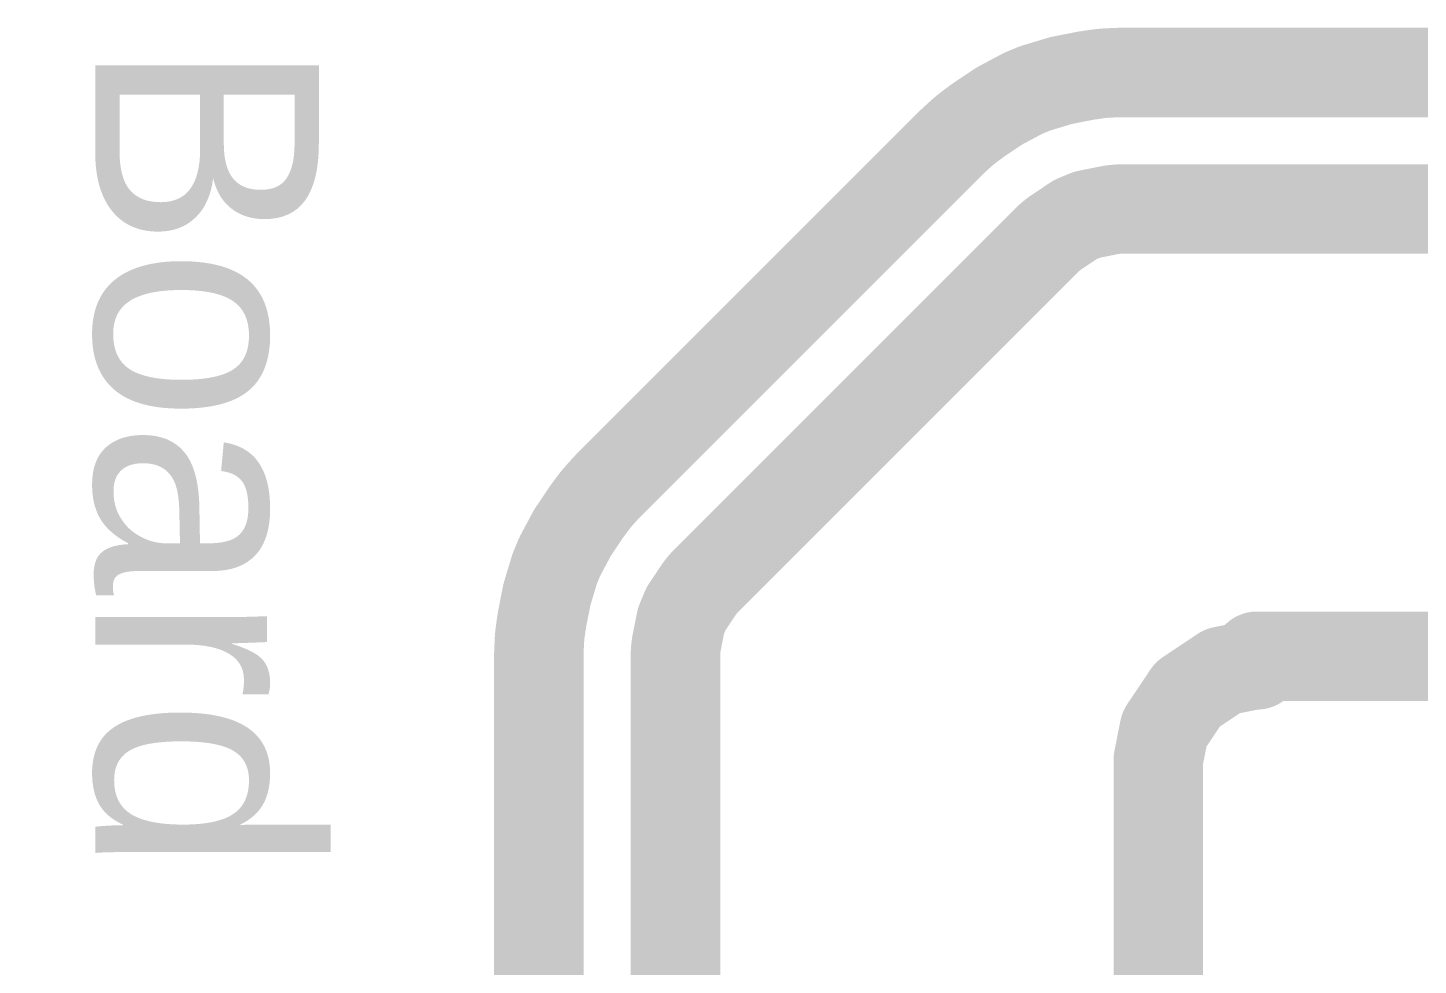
# Model space of a CAD drawing. Header units: inches. Extents: x 0 to 12.4, y -0.6 to 2.2.
# Drawn here: x 0.074 to 0.1964, y 1.0365 to 1.119 of the extents above; entities that cross this region are included whole.
import ezdxf

# ---------------------------------------------------------------- set-up
doc = ezdxf.new("R2010")
doc.units = ezdxf.units.IN
doc.header["$MEASUREMENT"] = 0
doc.layers.add('Dimension', color=6, linetype='Continuous')
doc.layers.add('Top Overlay', color=2, linetype='Continuous')
doc.styles.add('Arial', font='', dxfattribs={"height": 0.2})
doc.styles.get('Arial').set_extended_font_data('Arial')

# ---------------------------------------------------------------- blocks, each defined once
blk = doc.blocks.new('TYPE_C_31_M_17__56')
at = {"layer": 'Top Overlay', "style": 'Arial'}
blk.add_text('Board Edge', height=0.019685, dxfattribs=at).set_placement((-0.095999, -0.1154395))

msp = doc.modelspace()

# ---------------------------------------------------------------- linework, layer by layer
at = {"layer": 'Dimension'}
for points in [[(0.1671239, 1.1147774, 0.007874, 0.007874, 0), (0.1681741, 1.1149332, 0.007874, 0.007874, 0)], [(0.1681741, 1.1149332, 0.007874, 0.007874, 0), (0.1681749, 1.1149333, 0.007874, 0.007874, 0)], [(0.1681749, 1.1149333, 0.007874, 0.007874, 0), (0.1682323, 1.1149418, 0.007874, 0.007874, 0)], [(0.1682323, 1.1149418, 0.007874, 0.007874, 0), (0.1682904, 1.1149475, 0.007874, 0.007874, 0)], [(0.1682904, 1.1149475, 0.007874, 0.007874, 0), (0.1682909, 1.1149476, 0.007874, 0.007874, 0)], [(0.1682909, 1.1149476, 0.007874, 0.007874, 0), (0.1687413, 1.1149919, 0.007874, 0.007874, 0)], [(0.1687413, 1.1149919, 0.007874, 0.007874, 0), (0.168742, 1.114992, 0.007874, 0.007874, 0)], [(0.168742, 1.114992, 0.007874, 0.007874, 0), (0.1688007, 1.1149978, 0.007874, 0.007874, 0)], [(0.1688007, 1.1149978, 0.007874, 0.007874, 0), (0.1688589, 1.1150006, 0.007874, 0.007874, 0)], [(0.1688589, 1.1150006, 0.007874, 0.007874, 0), (0.1688602, 1.1150007, 0.007874, 0.007874, 0)], [(0.1688602, 1.1150007, 0.007874, 0.007874, 0), (0.16992, 1.1150528, 0.007874, 0.007874, 0)], [(0.16992, 1.1150528, 0.007874, 0.007874, 0), (0.1699208, 1.1150528, 0.007874, 0.007874, 0)], [(0.1699208, 1.1150528, 0.007874, 0.007874, 0), (0.1699797, 1.1150557, 0.007874, 0.007874, 0)], [(0.1699797, 1.1150557, 0.007874, 0.007874, 0), (0.2488215, 1.1150557, 0.007874, 0.007874, 0)], [(0.1625346, 1.1136081, 0.007874, 0.007874, 0), (0.1626453, 1.1136539, 0.007874, 0.007874, 0)], [(0.1626453, 1.1136539, 0.007874, 0.007874, 0), (0.1627592, 1.1136885, 0.007874, 0.007874, 0)], [(0.1627592, 1.1136885, 0.007874, 0.007874, 0), (0.1627601, 1.1136888, 0.007874, 0.007874, 0)], [(0.1627601, 1.1136888, 0.007874, 0.007874, 0), (0.1647867, 1.1143035, 0.007874, 0.007874, 0)], [(0.1647867, 1.1143035, 0.007874, 0.007874, 0), (0.1647873, 1.1143037, 0.007874, 0.007874, 0)], [(0.1647873, 1.1143037, 0.007874, 0.007874, 0), (0.1649016, 1.1143383, 0.007874, 0.007874, 0)], [(0.1649016, 1.1143383, 0.007874, 0.007874, 0), (0.1650185, 1.1143616, 0.007874, 0.007874, 0)], [(0.1650185, 1.1143616, 0.007874, 0.007874, 0), (0.1650192, 1.1143617, 0.007874, 0.007874, 0)], [(0.1650192, 1.1143617, 0.007874, 0.007874, 0), (0.1670067, 1.114757, 0.007874, 0.007874, 0)], [(0.1670067, 1.114757, 0.007874, 0.007874, 0), (0.1670072, 1.1147571, 0.007874, 0.007874, 0)], [(0.1670072, 1.1147571, 0.007874, 0.007874, 0), (0.1670651, 1.1147686, 0.007874, 0.007874, 0)], [(0.1670651, 1.1147686, 0.007874, 0.007874, 0), (0.1671233, 1.1147773, 0.007874, 0.007874, 0)], [(0.1671233, 1.1147773, 0.007874, 0.007874, 0), (0.1671239, 1.1147774, 0.007874, 0.007874, 0)], [(0.1596215, 1.112164, 0.007874, 0.007874, 0), (0.1614896, 1.1131626, 0.007874, 0.007874, 0)], [(0.1614896, 1.1131626, 0.007874, 0.007874, 0), (0.16149, 1.1131628, 0.007874, 0.007874, 0)], [(0.16149, 1.1131628, 0.007874, 0.007874, 0), (0.1615952, 1.113219, 0.007874, 0.007874, 0)], [(0.1615952, 1.113219, 0.007874, 0.007874, 0), (0.1617052, 1.1132645, 0.007874, 0.007874, 0)], [(0.1617052, 1.1132645, 0.007874, 0.007874, 0), (0.1617058, 1.1132648, 0.007874, 0.007874, 0)], [(0.1617058, 1.1132648, 0.007874, 0.007874, 0), (0.1625344, 1.113608, 0.007874, 0.007874, 0)], [(0.1625344, 1.113608, 0.007874, 0.007874, 0), (0.1625346, 1.1136081, 0.007874, 0.007874, 0)], [(0.1577308, 1.1109149, 0.007874, 0.007874, 0), (0.1594157, 1.1120407, 0.007874, 0.007874, 0)], [(0.1594157, 1.1120407, 0.007874, 0.007874, 0), (0.1594161, 1.112041, 0.007874, 0.007874, 0)], [(0.1594161, 1.112041, 0.007874, 0.007874, 0), (0.1595156, 1.1121074, 0.007874, 0.007874, 0)], [(0.1595156, 1.1121074, 0.007874, 0.007874, 0), (0.1596215, 1.112164, 0.007874, 0.007874, 0)], [(0.1563388, 1.109855, 0.007874, 0.007874, 0), (0.1566872, 1.1101409, 0.007874, 0.007874, 0)], [(0.1566872, 1.1101409, 0.007874, 0.007874, 0), (0.1566885, 1.1101419, 0.007874, 0.007874, 0)], [(0.1566885, 1.1101419, 0.007874, 0.007874, 0), (0.1567332, 1.1101786, 0.007874, 0.007874, 0)], [(0.1567332, 1.1101786, 0.007874, 0.007874, 0), (0.1567798, 1.1102132, 0.007874, 0.007874, 0)], [(0.1567798, 1.1102132, 0.007874, 0.007874, 0), (0.1567809, 1.110214, 0.007874, 0.007874, 0)], [(0.1567809, 1.110214, 0.007874, 0.007874, 0), (0.1576332, 1.1108461, 0.007874, 0.007874, 0)], [(0.1576332, 1.1108461, 0.007874, 0.007874, 0), (0.1576339, 1.1108466, 0.007874, 0.007874, 0)], [(0.1576339, 1.1108466, 0.007874, 0.007874, 0), (0.1576811, 1.1108817, 0.007874, 0.007874, 0)], [(0.1576811, 1.1108817, 0.007874, 0.007874, 0), (0.15773, 1.1109143, 0.007874, 0.007874, 0)], [(0.15773, 1.1109143, 0.007874, 0.007874, 0), (0.1577308, 1.1109149, 0.007874, 0.007874, 0)], [(0.1250452, 1.0786517, 0.007874, 0.007874, 0), (0.1553746, 1.1089811, 0.007874, 0.007874, 0)], [(0.1553746, 1.1089811, 0.007874, 0.007874, 0), (0.1553754, 1.1089819, 0.007874, 0.007874, 0)], [(0.1553754, 1.1089819, 0.007874, 0.007874, 0), (0.1554175, 1.1090239, 0.007874, 0.007874, 0)], [(0.1554175, 1.1090239, 0.007874, 0.007874, 0), (0.155461, 1.1090634, 0.007874, 0.007874, 0)], [(0.155461, 1.1090634, 0.007874, 0.007874, 0), (0.1554622, 1.1090645, 0.007874, 0.007874, 0)], [(0.1554622, 1.1090645, 0.007874, 0.007874, 0), (0.1562472, 1.109776, 0.007874, 0.007874, 0)], [(0.1562472, 1.109776, 0.007874, 0.007874, 0), (0.1562483, 1.1097769, 0.007874, 0.007874, 0)], [(0.1562483, 1.1097769, 0.007874, 0.007874, 0), (0.1562921, 1.1098166, 0.007874, 0.007874, 0)], [(0.1562921, 1.1098166, 0.007874, 0.007874, 0), (0.1563381, 1.1098544, 0.007874, 0.007874, 0)], [(0.1563381, 1.1098544, 0.007874, 0.007874, 0), (0.1563388, 1.109855, 0.007874, 0.007874, 0)], [(0.1672478, 1.1025418, 0.007874, 0.007874, 0), (0.168626, 1.1028159, 0.007874, 0.007874, 0)], [(0.168626, 1.1028159, 0.007874, 0.007874, 0), (0.1694114, 1.1029721, 0.007874, 0.007874, 0)], [(0.1694114, 1.1029721, 0.007874, 0.007874, 0), (0.1699797, 1.1030281, 0.007874, 0.007874, 0)], [(0.1699797, 1.1030281, 0.007874, 0.007874, 0), (0.2488215, 1.1030281, 0.007874, 0.007874, 0)], [(0.1643633, 1.1008811, 0.007874, 0.007874, 0), (0.1661978, 1.1021069, 0.007874, 0.007874, 0)], [(0.1661978, 1.1021069, 0.007874, 0.007874, 0), (0.1672478, 1.1025418, 0.007874, 0.007874, 0)], [(0.1335071, 1.070104, 0.007874, 0.007874, 0), (0.1639223, 1.1005192, 0.007874, 0.007874, 0)], [(0.1639223, 1.1005192, 0.007874, 0.007874, 0), (0.1643633, 1.1008811, 0.007874, 0.007874, 0)], [(0.1242503, 1.0777791, 0.007874, 0.007874, 0), (0.1249618, 1.0785641, 0.007874, 0.007874, 0)], [(0.1249618, 1.0785641, 0.007874, 0.007874, 0), (0.1249629, 1.0785653, 0.007874, 0.007874, 0)], [(0.1249629, 1.0785653, 0.007874, 0.007874, 0), (0.1250024, 1.0786088, 0.007874, 0.007874, 0)], [(0.1250024, 1.0786088, 0.007874, 0.007874, 0), (0.1250444, 1.0786509, 0.007874, 0.007874, 0)], [(0.1250444, 1.0786509, 0.007874, 0.007874, 0), (0.1250452, 1.0786517, 0.007874, 0.007874, 0)], [(0.1231802, 1.0763931, 0.007874, 0.007874, 0), (0.1238123, 1.0772454, 0.007874, 0.007874, 0)], [(0.1238123, 1.0772454, 0.007874, 0.007874, 0), (0.1238131, 1.0772465, 0.007874, 0.007874, 0)], [(0.1238131, 1.0772465, 0.007874, 0.007874, 0), (0.1238477, 1.0772931, 0.007874, 0.007874, 0)], [(0.1238477, 1.0772931, 0.007874, 0.007874, 0), (0.1238844, 1.0773378, 0.007874, 0.007874, 0)], [(0.1238844, 1.0773378, 0.007874, 0.007874, 0), (0.1238854, 1.0773391, 0.007874, 0.007874, 0)], [(0.1238854, 1.0773391, 0.007874, 0.007874, 0), (0.1241713, 1.0776875, 0.007874, 0.007874, 0)], [(0.1241713, 1.0776875, 0.007874, 0.007874, 0), (0.1241719, 1.0776882, 0.007874, 0.007874, 0)], [(0.1241719, 1.0776882, 0.007874, 0.007874, 0), (0.1242097, 1.0777342, 0.007874, 0.007874, 0)], [(0.1242097, 1.0777342, 0.007874, 0.007874, 0), (0.1242494, 1.077778, 0.007874, 0.007874, 0)], [(0.1242494, 1.077778, 0.007874, 0.007874, 0), (0.1242503, 1.0777791, 0.007874, 0.007874, 0)], [(0.1219856, 1.0746106, 0.007874, 0.007874, 0), (0.1231114, 1.0762955, 0.007874, 0.007874, 0)], [(0.1231114, 1.0762955, 0.007874, 0.007874, 0), (0.123112, 1.0762963, 0.007874, 0.007874, 0)], [(0.123112, 1.0762963, 0.007874, 0.007874, 0), (0.1231446, 1.0763452, 0.007874, 0.007874, 0)], [(0.1231446, 1.0763452, 0.007874, 0.007874, 0), (0.1231797, 1.0763924, 0.007874, 0.007874, 0)], [(0.1231797, 1.0763924, 0.007874, 0.007874, 0), (0.1231802, 1.0763931, 0.007874, 0.007874, 0)], [(0.1218623, 1.0744049, 0.007874, 0.007874, 0), (0.1219189, 1.0745107, 0.007874, 0.007874, 0)], [(0.1219189, 1.0745107, 0.007874, 0.007874, 0), (0.1219853, 1.0746102, 0.007874, 0.007874, 0)], [(0.1219853, 1.0746102, 0.007874, 0.007874, 0), (0.1219856, 1.0746106, 0.007874, 0.007874, 0)], [(0.1208637, 1.0725367, 0.007874, 0.007874, 0), (0.1218623, 1.0744048, 0.007874, 0.007874, 0)], [(0.1218623, 1.0744048, 0.007874, 0.007874, 0), (0.1218623, 1.0744049, 0.007874, 0.007874, 0)], [(0.1204183, 1.0714919, 0.007874, 0.007874, 0), (0.1207615, 1.0723205, 0.007874, 0.007874, 0)], [(0.1207615, 1.0723205, 0.007874, 0.007874, 0), (0.1207618, 1.0723211, 0.007874, 0.007874, 0)], [(0.1207618, 1.0723211, 0.007874, 0.007874, 0), (0.1208073, 1.0724311, 0.007874, 0.007874, 0)], [(0.1208073, 1.0724311, 0.007874, 0.007874, 0), (0.1208635, 1.0725363, 0.007874, 0.007874, 0)], [(0.1208635, 1.0725363, 0.007874, 0.007874, 0), (0.1208637, 1.0725367, 0.007874, 0.007874, 0)], [(0.1197228, 1.0692396, 0.007874, 0.007874, 0), (0.1203375, 1.0712662, 0.007874, 0.007874, 0)], [(0.1203375, 1.0712662, 0.007874, 0.007874, 0), (0.1203378, 1.071267, 0.007874, 0.007874, 0)], [(0.1203378, 1.071267, 0.007874, 0.007874, 0), (0.1203724, 1.071381, 0.007874, 0.007874, 0)], [(0.1203724, 1.071381, 0.007874, 0.007874, 0), (0.1204183, 1.0714919, 0.007874, 0.007874, 0)], [(0.1319194, 1.0678285, 0.007874, 0.007874, 0), (0.1331452, 1.069663, 0.007874, 0.007874, 0)], [(0.1331452, 1.069663, 0.007874, 0.007874, 0), (0.1335071, 1.070104, 0.007874, 0.007874, 0)], [(0.1194305, 1.0678302, 0.007874, 0.007874, 0), (0.1196646, 1.0690071, 0.007874, 0.007874, 0)], [(0.1196646, 1.0690071, 0.007874, 0.007874, 0), (0.1196647, 1.0690078, 0.007874, 0.007874, 0)], [(0.1196647, 1.0690078, 0.007874, 0.007874, 0), (0.119688, 1.0691247, 0.007874, 0.007874, 0)], [(0.119688, 1.0691247, 0.007874, 0.007874, 0), (0.1197226, 1.069239, 0.007874, 0.007874, 0)], [(0.1197226, 1.069239, 0.007874, 0.007874, 0), (0.1197228, 1.0692396, 0.007874, 0.007874, 0)], [(0.1192577, 1.0669612, 0.007874, 0.007874, 0), (0.1194305, 1.0678302, 0.007874, 0.007874, 0)], [(0.1314845, 1.0667785, 0.007874, 0.007874, 0), (0.1319194, 1.0678285, 0.007874, 0.007874, 0)], [(0.1190931, 1.0658522, 0.007874, 0.007874, 0), (0.1192489, 1.0669024, 0.007874, 0.007874, 0)], [(0.1192489, 1.0669024, 0.007874, 0.007874, 0), (0.119249, 1.066903, 0.007874, 0.007874, 0)], [(0.119249, 1.066903, 0.007874, 0.007874, 0), (0.1192577, 1.0669612, 0.007874, 0.007874, 0)], [(0.1310542, 1.0646149, 0.007874, 0.007874, 0), (0.1313226, 1.0659643, 0.007874, 0.007874, 0)], [(0.1313226, 1.0659643, 0.007874, 0.007874, 0), (0.1314845, 1.0667785, 0.007874, 0.007874, 0)], [(0.1189735, 1.0641063, 0.007874, 0.007874, 0), (0.1190256, 1.0651661, 0.007874, 0.007874, 0)], [(0.1190256, 1.0651661, 0.007874, 0.007874, 0), (0.1190257, 1.0651674, 0.007874, 0.007874, 0)], [(0.1190257, 1.0651674, 0.007874, 0.007874, 0), (0.1190285, 1.0652256, 0.007874, 0.007874, 0)], [(0.1190285, 1.0652256, 0.007874, 0.007874, 0), (0.11904, 1.0653419, 0.007874, 0.007874, 0)], [(0.11904, 1.0653419, 0.007874, 0.007874, 0), (0.1190787, 1.0657354, 0.007874, 0.007874, 0)], [(0.1190787, 1.0657354, 0.007874, 0.007874, 0), (0.1190788, 1.0657359, 0.007874, 0.007874, 0)], [(0.1190788, 1.0657359, 0.007874, 0.007874, 0), (0.1190845, 1.065794, 0.007874, 0.007874, 0)], [(0.1190845, 1.065794, 0.007874, 0.007874, 0), (0.119093, 1.0658514, 0.007874, 0.007874, 0)], [(0.119093, 1.0658514, 0.007874, 0.007874, 0), (0.1190931, 1.0658522, 0.007874, 0.007874, 0)], [(0.1189706, 1.0640466, 0.007874, 0.007874, 0), (0.1189735, 1.0641055, 0.007874, 0.007874, 0)], [(0.1189706, 0.9766553, 0.007874, 0.007874, 0), (0.1189706, 1.0640466, 0.007874, 0.007874, 0)], [(0.1189735, 1.0641055, 0.007874, 0.007874, 0), (0.1189735, 1.0641063, 0.007874, 0.007874, 0)], [(0.1309982, 1.0640466, 0.007874, 0.007874, 0), (0.1310542, 1.0646149, 0.007874, 0.007874, 0)], [(0.1309982, 0.9766553, 0.007874, 0.007874, 0), (0.1309982, 1.0640466, 0.007874, 0.007874, 0)], [(0.1821793, 1.063658, 0.007874, 0.007874, 0), (0.2488215, 1.063658, 0.007874, 0.007874, 0)], [(0.1821793, 1.0628903, 0.007874, 0.007874, 0), (0.1821793, 1.063658, 0.007874, 0.007874, 0)], [(0.1789139, 1.0621932, 0.007874, 0.007874, 0), (0.1791522, 1.0623524, 0.007874, 0.007874, 0)], [(0.1791522, 1.0623524, 0.007874, 0.007874, 0), (0.1794334, 1.0624083, 0.007874, 0.007874, 0)], [(0.1794334, 1.0624083, 0.007874, 0.007874, 0), (0.1794335, 1.0624083, 0.007874, 0.007874, 0)], [(0.1794335, 1.0624083, 0.007874, 0.007874, 0), (0.1817161, 1.0628624, 0.007874, 0.007874, 0)], [(0.1817161, 1.0628624, 0.007874, 0.007874, 0), (0.1818566, 1.0628903, 0.007874, 0.007874, 0)], [(0.1818566, 1.0628903, 0.007874, 0.007874, 0), (0.1821793, 1.0628903, 0.007874, 0.007874, 0)], [(0.1763239, 1.0604626, 0.007874, 0.007874, 0), (0.1789137, 1.062193, 0.007874, 0.007874, 0)], [(0.1789137, 1.062193, 0.007874, 0.007874, 0), (0.1789139, 1.0621932, 0.007874, 0.007874, 0)], [(0.1741955, 1.0574748, 0.007874, 0.007874, 0), (0.1759259, 1.0600646, 0.007874, 0.007874, 0)], [(0.1759259, 1.0600646, 0.007874, 0.007874, 0), (0.175926, 1.0600647, 0.007874, 0.007874, 0)], [(0.175926, 1.0600647, 0.007874, 0.007874, 0), (0.1760854, 1.0603032, 0.007874, 0.007874, 0)], [(0.1760854, 1.0603032, 0.007874, 0.007874, 0), (0.1763238, 1.0604625, 0.007874, 0.007874, 0)], [(0.1763238, 1.0604625, 0.007874, 0.007874, 0), (0.1763239, 1.0604626, 0.007874, 0.007874, 0)], [(0.1740361, 1.0572363, 0.007874, 0.007874, 0), (0.1741954, 1.0574746, 0.007874, 0.007874, 0)], [(0.1741954, 1.0574746, 0.007874, 0.007874, 0), (0.1741955, 1.0574748, 0.007874, 0.007874, 0)], [(0.1735261, 1.0546724, 0.007874, 0.007874, 0), (0.1739802, 1.056955, 0.007874, 0.007874, 0)], [(0.1739802, 1.0569551, 0.007874, 0.007874, 0), (0.1740361, 1.0572363, 0.007874, 0.007874, 0)], [(0.1739802, 1.056955, 0.007874, 0.007874, 0), (0.1739802, 1.0569551, 0.007874, 0.007874, 0)], [(0.1734982, 1.0545319, 0.007874, 0.007874, 0), (0.1735261, 1.0546724, 0.007874, 0.007874, 0)], [(0.1734982, 1.0279023, 0.007874, 0.007874, 0), (0.1734982, 1.0545319, 0.007874, 0.007874, 0)]]:
    msp.add_lwpolyline(points, format="xyseb", dxfattribs=at)
for points in [[(0.1662056, 1.1149332, 0.003937, 0.003937, 1), (0.1701426, 1.1149332, 0.003937, 0.003937, 1)], [(0.1662056, 1.1149332, 0.003937, 0.003937, 1), (0.1701426, 1.1149332, 0.003937, 0.003937, 1)], [(0.1662064, 1.1149333, 0.003937, 0.003937, 1), (0.1701434, 1.1149333, 0.003937, 0.003937, 1)], [(0.1662064, 1.1149333, 0.003937, 0.003937, 1), (0.1701434, 1.1149333, 0.003937, 0.003937, 1)], [(0.1662638, 1.1149418, 0.003937, 0.003937, 1), (0.1702008, 1.1149418, 0.003937, 0.003937, 1)], [(0.1662638, 1.1149418, 0.003937, 0.003937, 1), (0.1702008, 1.1149418, 0.003937, 0.003937, 1)], [(0.1663219, 1.1149475, 0.003937, 0.003937, 1), (0.1702589, 1.1149475, 0.003937, 0.003937, 1)], [(0.1663219, 1.1149475, 0.003937, 0.003937, 1), (0.1702589, 1.1149475, 0.003937, 0.003937, 1)], [(0.1663224, 1.1149476, 0.003937, 0.003937, 1), (0.1702594, 1.1149476, 0.003937, 0.003937, 1)], [(0.1663224, 1.1149476, 0.003937, 0.003937, 1), (0.1702594, 1.1149476, 0.003937, 0.003937, 1)], [(0.1667728, 1.1149919, 0.003937, 0.003937, 1), (0.1707098, 1.1149919, 0.003937, 0.003937, 1)], [(0.1667728, 1.1149919, 0.003937, 0.003937, 1), (0.1707098, 1.1149919, 0.003937, 0.003937, 1)], [(0.1667735, 1.114992, 0.003937, 0.003937, 1), (0.1707105, 1.114992, 0.003937, 0.003937, 1)], [(0.1667735, 1.114992, 0.003937, 0.003937, 1), (0.1707105, 1.114992, 0.003937, 0.003937, 1)], [(0.1668322, 1.1149978, 0.003937, 0.003937, 1), (0.1707692, 1.1149978, 0.003937, 0.003937, 1)], [(0.1668322, 1.1149978, 0.003937, 0.003937, 1), (0.1707692, 1.1149978, 0.003937, 0.003937, 1)], [(0.1668904, 1.1150006, 0.003937, 0.003937, 1), (0.1708274, 1.1150006, 0.003937, 0.003937, 1)], [(0.1668904, 1.1150006, 0.003937, 0.003937, 1), (0.1708274, 1.1150006, 0.003937, 0.003937, 1)], [(0.1668917, 1.1150007, 0.003937, 0.003937, 1), (0.1708287, 1.1150007, 0.003937, 0.003937, 1)], [(0.1668917, 1.1150007, 0.003937, 0.003937, 1), (0.1708287, 1.1150007, 0.003937, 0.003937, 1)], [(0.1679515, 1.1150528, 0.003937, 0.003937, 1), (0.1718885, 1.1150528, 0.003937, 0.003937, 1)], [(0.1679515, 1.1150528, 0.003937, 0.003937, 1), (0.1718885, 1.1150528, 0.003937, 0.003937, 1)], [(0.1679523, 1.1150528, 0.003937, 0.003937, 1), (0.1718893, 1.1150528, 0.003937, 0.003937, 1)], [(0.1679523, 1.1150528, 0.003937, 0.003937, 1), (0.1718893, 1.1150528, 0.003937, 0.003937, 1)], [(0.1680112, 1.1150557, 0.003937, 0.003937, 1), (0.1719482, 1.1150557, 0.003937, 0.003937, 1)], [(0.1680112, 1.1150557, 0.003937, 0.003937, 1), (0.1719482, 1.1150557, 0.003937, 0.003937, 1)], [(0.1606768, 1.1136539, 0.003937, 0.003937, 1), (0.1646138, 1.1136539, 0.003937, 0.003937, 1)], [(0.1606768, 1.1136539, 0.003937, 0.003937, 1), (0.1646138, 1.1136539, 0.003937, 0.003937, 1)], [(0.1607907, 1.1136885, 0.003937, 0.003937, 1), (0.1647277, 1.1136885, 0.003937, 0.003937, 1)], [(0.1607907, 1.1136885, 0.003937, 0.003937, 1), (0.1647277, 1.1136885, 0.003937, 0.003937, 1)], [(0.1607916, 1.1136888, 0.003937, 0.003937, 1), (0.1647286, 1.1136888, 0.003937, 0.003937, 1)], [(0.1607916, 1.1136888, 0.003937, 0.003937, 1), (0.1647286, 1.1136888, 0.003937, 0.003937, 1)], [(0.1628182, 1.1143035, 0.003937, 0.003937, 1), (0.1667552, 1.1143035, 0.003937, 0.003937, 1)], [(0.1628182, 1.1143035, 0.003937, 0.003937, 1), (0.1667552, 1.1143035, 0.003937, 0.003937, 1)], [(0.1628188, 1.1143037, 0.003937, 0.003937, 1), (0.1667558, 1.1143037, 0.003937, 0.003937, 1)], [(0.1628188, 1.1143037, 0.003937, 0.003937, 1), (0.1667558, 1.1143037, 0.003937, 0.003937, 1)], [(0.1629331, 1.1143383, 0.003937, 0.003937, 1), (0.1668701, 1.1143383, 0.003937, 0.003937, 1)], [(0.1629331, 1.1143383, 0.003937, 0.003937, 1), (0.1668701, 1.1143383, 0.003937, 0.003937, 1)], [(0.16305, 1.1143616, 0.003937, 0.003937, 1), (0.166987, 1.1143616, 0.003937, 0.003937, 1)], [(0.16305, 1.1143616, 0.003937, 0.003937, 1), (0.166987, 1.1143616, 0.003937, 0.003937, 1)], [(0.1630507, 1.1143617, 0.003937, 0.003937, 1), (0.1669877, 1.1143617, 0.003937, 0.003937, 1)], [(0.1630507, 1.1143617, 0.003937, 0.003937, 1), (0.1669877, 1.1143617, 0.003937, 0.003937, 1)], [(0.1650382, 1.114757, 0.003937, 0.003937, 1), (0.1689752, 1.114757, 0.003937, 0.003937, 1)], [(0.1650382, 1.114757, 0.003937, 0.003937, 1), (0.1689752, 1.114757, 0.003937, 0.003937, 1)], [(0.1650387, 1.1147571, 0.003937, 0.003937, 1), (0.1689757, 1.1147571, 0.003937, 0.003937, 1)], [(0.1650387, 1.1147571, 0.003937, 0.003937, 1), (0.1689757, 1.1147571, 0.003937, 0.003937, 1)], [(0.1650966, 1.1147686, 0.003937, 0.003937, 1), (0.1690336, 1.1147686, 0.003937, 0.003937, 1)], [(0.1650966, 1.1147686, 0.003937, 0.003937, 1), (0.1690336, 1.1147686, 0.003937, 0.003937, 1)], [(0.1651548, 1.1147773, 0.003937, 0.003937, 1), (0.1690918, 1.1147773, 0.003937, 0.003937, 1)], [(0.1651548, 1.1147773, 0.003937, 0.003937, 1), (0.1690918, 1.1147773, 0.003937, 0.003937, 1)], [(0.1651554, 1.1147774, 0.003937, 0.003937, 1), (0.1690924, 1.1147774, 0.003937, 0.003937, 1)], [(0.1651554, 1.1147774, 0.003937, 0.003937, 1), (0.1690924, 1.1147774, 0.003937, 0.003937, 1)], [(0.1595211, 1.1131626, 0.003937, 0.003937, 1), (0.1634581, 1.1131626, 0.003937, 0.003937, 1)], [(0.1595211, 1.1131626, 0.003937, 0.003937, 1), (0.1634581, 1.1131626, 0.003937, 0.003937, 1)], [(0.1595215, 1.1131628, 0.003937, 0.003937, 1), (0.1634585, 1.1131628, 0.003937, 0.003937, 1)], [(0.1595215, 1.1131628, 0.003937, 0.003937, 1), (0.1634585, 1.1131628, 0.003937, 0.003937, 1)], [(0.1596267, 1.113219, 0.003937, 0.003937, 1), (0.1635637, 1.113219, 0.003937, 0.003937, 1)], [(0.1596267, 1.113219, 0.003937, 0.003937, 1), (0.1635637, 1.113219, 0.003937, 0.003937, 1)], [(0.1597367, 1.1132645, 0.003937, 0.003937, 1), (0.1636737, 1.1132645, 0.003937, 0.003937, 1)], [(0.1597367, 1.1132645, 0.003937, 0.003937, 1), (0.1636737, 1.1132645, 0.003937, 0.003937, 1)], [(0.1597373, 1.1132648, 0.003937, 0.003937, 1), (0.1636743, 1.1132648, 0.003937, 0.003937, 1)], [(0.1597373, 1.1132648, 0.003937, 0.003937, 1), (0.1636743, 1.1132648, 0.003937, 0.003937, 1)], [(0.1605659, 1.113608, 0.003937, 0.003937, 1), (0.1645029, 1.113608, 0.003937, 0.003937, 1)], [(0.1605659, 1.113608, 0.003937, 0.003937, 1), (0.1645029, 1.113608, 0.003937, 0.003937, 1)], [(0.1605661, 1.1136081, 0.003937, 0.003937, 1), (0.1645031, 1.1136081, 0.003937, 0.003937, 1)], [(0.1605661, 1.1136081, 0.003937, 0.003937, 1), (0.1645031, 1.1136081, 0.003937, 0.003937, 1)], [(0.1574472, 1.1120407, 0.003937, 0.003937, 1), (0.1613842, 1.1120407, 0.003937, 0.003937, 1)], [(0.1574472, 1.1120407, 0.003937, 0.003937, 1), (0.1613842, 1.1120407, 0.003937, 0.003937, 1)], [(0.1574476, 1.112041, 0.003937, 0.003937, 1), (0.1613846, 1.112041, 0.003937, 0.003937, 1)], [(0.1574476, 1.112041, 0.003937, 0.003937, 1), (0.1613846, 1.112041, 0.003937, 0.003937, 1)], [(0.1575471, 1.1121074, 0.003937, 0.003937, 1), (0.1614841, 1.1121074, 0.003937, 0.003937, 1)], [(0.1575471, 1.1121074, 0.003937, 0.003937, 1), (0.1614841, 1.1121074, 0.003937, 0.003937, 1)], [(0.157653, 1.112164, 0.003937, 0.003937, 1), (0.16159, 1.112164, 0.003937, 0.003937, 1)], [(0.157653, 1.112164, 0.003937, 0.003937, 1), (0.16159, 1.112164, 0.003937, 0.003937, 1)], [(0.1547187, 1.1101409, 0.003937, 0.003937, 1), (0.1586557, 1.1101409, 0.003937, 0.003937, 1)], [(0.1547187, 1.1101409, 0.003937, 0.003937, 1), (0.1586557, 1.1101409, 0.003937, 0.003937, 1)], [(0.15472, 1.1101419, 0.003937, 0.003937, 1), (0.158657, 1.1101419, 0.003937, 0.003937, 1)], [(0.15472, 1.1101419, 0.003937, 0.003937, 1), (0.158657, 1.1101419, 0.003937, 0.003937, 1)], [(0.1547647, 1.1101786, 0.003937, 0.003937, 1), (0.1587017, 1.1101786, 0.003937, 0.003937, 1)], [(0.1547647, 1.1101786, 0.003937, 0.003937, 1), (0.1587017, 1.1101786, 0.003937, 0.003937, 1)], [(0.1548113, 1.1102132, 0.003937, 0.003937, 1), (0.1587483, 1.1102132, 0.003937, 0.003937, 1)], [(0.1548113, 1.1102132, 0.003937, 0.003937, 1), (0.1587483, 1.1102132, 0.003937, 0.003937, 1)], [(0.1548124, 1.110214, 0.003937, 0.003937, 1), (0.1587494, 1.110214, 0.003937, 0.003937, 1)], [(0.1548124, 1.110214, 0.003937, 0.003937, 1), (0.1587494, 1.110214, 0.003937, 0.003937, 1)], [(0.1556647, 1.1108461, 0.003937, 0.003937, 1), (0.1596017, 1.1108461, 0.003937, 0.003937, 1)], [(0.1556647, 1.1108461, 0.003937, 0.003937, 1), (0.1596017, 1.1108461, 0.003937, 0.003937, 1)], [(0.1556654, 1.1108466, 0.003937, 0.003937, 1), (0.1596024, 1.1108466, 0.003937, 0.003937, 1)], [(0.1556654, 1.1108466, 0.003937, 0.003937, 1), (0.1596024, 1.1108466, 0.003937, 0.003937, 1)], [(0.1557126, 1.1108817, 0.003937, 0.003937, 1), (0.1596496, 1.1108817, 0.003937, 0.003937, 1)], [(0.1557126, 1.1108817, 0.003937, 0.003937, 1), (0.1596496, 1.1108817, 0.003937, 0.003937, 1)], [(0.1557615, 1.1109143, 0.003937, 0.003937, 1), (0.1596985, 1.1109143, 0.003937, 0.003937, 1)], [(0.1557615, 1.1109143, 0.003937, 0.003937, 1), (0.1596985, 1.1109143, 0.003937, 0.003937, 1)], [(0.1557623, 1.1109149, 0.003937, 0.003937, 1), (0.1596993, 1.1109149, 0.003937, 0.003937, 1)], [(0.1557623, 1.1109149, 0.003937, 0.003937, 1), (0.1596993, 1.1109149, 0.003937, 0.003937, 1)], [(0.1534061, 1.1089811, 0.003937, 0.003937, 1), (0.1573431, 1.1089811, 0.003937, 0.003937, 1)], [(0.1534061, 1.1089811, 0.003937, 0.003937, 1), (0.1573431, 1.1089811, 0.003937, 0.003937, 1)], [(0.1534069, 1.1089819, 0.003937, 0.003937, 1), (0.1573439, 1.1089819, 0.003937, 0.003937, 1)], [(0.1534069, 1.1089819, 0.003937, 0.003937, 1), (0.1573439, 1.1089819, 0.003937, 0.003937, 1)], [(0.153449, 1.1090239, 0.003937, 0.003937, 1), (0.157386, 1.1090239, 0.003937, 0.003937, 1)], [(0.153449, 1.1090239, 0.003937, 0.003937, 1), (0.157386, 1.1090239, 0.003937, 0.003937, 1)], [(0.1534925, 1.1090634, 0.003937, 0.003937, 1), (0.1574295, 1.1090634, 0.003937, 0.003937, 1)], [(0.1534925, 1.1090634, 0.003937, 0.003937, 1), (0.1574295, 1.1090634, 0.003937, 0.003937, 1)], [(0.1534937, 1.1090645, 0.003937, 0.003937, 1), (0.1574307, 1.1090645, 0.003937, 0.003937, 1)], [(0.1534937, 1.1090645, 0.003937, 0.003937, 1), (0.1574307, 1.1090645, 0.003937, 0.003937, 1)], [(0.1542787, 1.109776, 0.003937, 0.003937, 1), (0.1582157, 1.109776, 0.003937, 0.003937, 1)], [(0.1542787, 1.109776, 0.003937, 0.003937, 1), (0.1582157, 1.109776, 0.003937, 0.003937, 1)], [(0.1542798, 1.1097769, 0.003937, 0.003937, 1), (0.1582168, 1.1097769, 0.003937, 0.003937, 1)], [(0.1542798, 1.1097769, 0.003937, 0.003937, 1), (0.1582168, 1.1097769, 0.003937, 0.003937, 1)], [(0.1543236, 1.1098166, 0.003937, 0.003937, 1), (0.1582606, 1.1098166, 0.003937, 0.003937, 1)], [(0.1543236, 1.1098166, 0.003937, 0.003937, 1), (0.1582606, 1.1098166, 0.003937, 0.003937, 1)], [(0.1543696, 1.1098544, 0.003937, 0.003937, 1), (0.1583066, 1.1098544, 0.003937, 0.003937, 1)], [(0.1543696, 1.1098544, 0.003937, 0.003937, 1), (0.1583066, 1.1098544, 0.003937, 0.003937, 1)], [(0.1543703, 1.109855, 0.003937, 0.003937, 1), (0.1583073, 1.109855, 0.003937, 0.003937, 1)], [(0.1543703, 1.109855, 0.003937, 0.003937, 1), (0.1583073, 1.109855, 0.003937, 0.003937, 1)], [(0.1666575, 1.1028159, 0.003937, 0.003937, 1), (0.1705945, 1.1028159, 0.003937, 0.003937, 1)], [(0.1666575, 1.1028159, 0.003937, 0.003937, 1), (0.1705945, 1.1028159, 0.003937, 0.003937, 1)], [(0.1674429, 1.1029721, 0.003937, 0.003937, 1), (0.1713799, 1.1029721, 0.003937, 0.003937, 1)], [(0.1674429, 1.1029721, 0.003937, 0.003937, 1), (0.1713799, 1.1029721, 0.003937, 0.003937, 1)], [(0.1680112, 1.1030281, 0.003937, 0.003937, 1), (0.1719482, 1.1030281, 0.003937, 0.003937, 1)], [(0.1680112, 1.1030281, 0.003937, 0.003937, 1), (0.1719482, 1.1030281, 0.003937, 0.003937, 1)], [(0.1642293, 1.1021069, 0.003937, 0.003937, 1), (0.1681663, 1.1021069, 0.003937, 0.003937, 1)], [(0.1642293, 1.1021069, 0.003937, 0.003937, 1), (0.1681663, 1.1021069, 0.003937, 0.003937, 1)], [(0.1652793, 1.1025418, 0.003937, 0.003937, 1), (0.1692163, 1.1025418, 0.003937, 0.003937, 1)], [(0.1652793, 1.1025418, 0.003937, 0.003937, 1), (0.1692163, 1.1025418, 0.003937, 0.003937, 1)], [(0.1619538, 1.1005192, 0.003937, 0.003937, 1), (0.1658908, 1.1005192, 0.003937, 0.003937, 1)], [(0.1619538, 1.1005192, 0.003937, 0.003937, 1), (0.1658908, 1.1005192, 0.003937, 0.003937, 1)], [(0.1623948, 1.1008811, 0.003937, 0.003937, 1), (0.1663318, 1.1008811, 0.003937, 0.003937, 1)], [(0.1623948, 1.1008811, 0.003937, 0.003937, 1), (0.1663318, 1.1008811, 0.003937, 0.003937, 1)], [(0.1229933, 1.0785641, 0.003937, 0.003937, 1), (0.1269303, 1.0785641, 0.003937, 0.003937, 1)], [(0.1229933, 1.0785641, 0.003937, 0.003937, 1), (0.1269303, 1.0785641, 0.003937, 0.003937, 1)], [(0.1229944, 1.0785653, 0.003937, 0.003937, 1), (0.1269314, 1.0785653, 0.003937, 0.003937, 1)], [(0.1229944, 1.0785653, 0.003937, 0.003937, 1), (0.1269314, 1.0785653, 0.003937, 0.003937, 1)], [(0.1230339, 1.0786088, 0.003937, 0.003937, 1), (0.1269709, 1.0786088, 0.003937, 0.003937, 1)], [(0.1230339, 1.0786088, 0.003937, 0.003937, 1), (0.1269709, 1.0786088, 0.003937, 0.003937, 1)], [(0.1230759, 1.0786509, 0.003937, 0.003937, 1), (0.1270129, 1.0786509, 0.003937, 0.003937, 1)], [(0.1230759, 1.0786509, 0.003937, 0.003937, 1), (0.1270129, 1.0786509, 0.003937, 0.003937, 1)], [(0.1230767, 1.0786517, 0.003937, 0.003937, 1), (0.1270137, 1.0786517, 0.003937, 0.003937, 1)], [(0.1230767, 1.0786517, 0.003937, 0.003937, 1), (0.1270137, 1.0786517, 0.003937, 0.003937, 1)], [(0.1218438, 1.0772454, 0.003937, 0.003937, 1), (0.1257808, 1.0772454, 0.003937, 0.003937, 1)], [(0.1218438, 1.0772454, 0.003937, 0.003937, 1), (0.1257808, 1.0772454, 0.003937, 0.003937, 1)], [(0.1218446, 1.0772465, 0.003937, 0.003937, 1), (0.1257816, 1.0772465, 0.003937, 0.003937, 1)], [(0.1218446, 1.0772465, 0.003937, 0.003937, 1), (0.1257816, 1.0772465, 0.003937, 0.003937, 1)], [(0.1218792, 1.0772931, 0.003937, 0.003937, 1), (0.1258162, 1.0772931, 0.003937, 0.003937, 1)], [(0.1218792, 1.0772931, 0.003937, 0.003937, 1), (0.1258162, 1.0772931, 0.003937, 0.003937, 1)], [(0.1219159, 1.0773378, 0.003937, 0.003937, 1), (0.1258529, 1.0773378, 0.003937, 0.003937, 1)], [(0.1219159, 1.0773378, 0.003937, 0.003937, 1), (0.1258529, 1.0773378, 0.003937, 0.003937, 1)], [(0.1219169, 1.0773391, 0.003937, 0.003937, 1), (0.1258539, 1.0773391, 0.003937, 0.003937, 1)], [(0.1219169, 1.0773391, 0.003937, 0.003937, 1), (0.1258539, 1.0773391, 0.003937, 0.003937, 1)], [(0.1222028, 1.0776875, 0.003937, 0.003937, 1), (0.1261398, 1.0776875, 0.003937, 0.003937, 1)], [(0.1222028, 1.0776875, 0.003937, 0.003937, 1), (0.1261398, 1.0776875, 0.003937, 0.003937, 1)], [(0.1222034, 1.0776882, 0.003937, 0.003937, 1), (0.1261404, 1.0776882, 0.003937, 0.003937, 1)], [(0.1222034, 1.0776882, 0.003937, 0.003937, 1), (0.1261404, 1.0776882, 0.003937, 0.003937, 1)], [(0.1222412, 1.0777342, 0.003937, 0.003937, 1), (0.1261782, 1.0777342, 0.003937, 0.003937, 1)], [(0.1222412, 1.0777342, 0.003937, 0.003937, 1), (0.1261782, 1.0777342, 0.003937, 0.003937, 1)], [(0.1222809, 1.077778, 0.003937, 0.003937, 1), (0.1262179, 1.077778, 0.003937, 0.003937, 1)], [(0.1222809, 1.077778, 0.003937, 0.003937, 1), (0.1262179, 1.077778, 0.003937, 0.003937, 1)], [(0.1222818, 1.0777791, 0.003937, 0.003937, 1), (0.1262188, 1.0777791, 0.003937, 0.003937, 1)], [(0.1222818, 1.0777791, 0.003937, 0.003937, 1), (0.1262188, 1.0777791, 0.003937, 0.003937, 1)], [(0.1211429, 1.0762955, 0.003937, 0.003937, 1), (0.1250799, 1.0762955, 0.003937, 0.003937, 1)], [(0.1211429, 1.0762955, 0.003937, 0.003937, 1), (0.1250799, 1.0762955, 0.003937, 0.003937, 1)], [(0.1211435, 1.0762963, 0.003937, 0.003937, 1), (0.1250805, 1.0762963, 0.003937, 0.003937, 1)], [(0.1211435, 1.0762963, 0.003937, 0.003937, 1), (0.1250805, 1.0762963, 0.003937, 0.003937, 1)], [(0.1211761, 1.0763452, 0.003937, 0.003937, 1), (0.1251131, 1.0763452, 0.003937, 0.003937, 1)], [(0.1211761, 1.0763452, 0.003937, 0.003937, 1), (0.1251131, 1.0763452, 0.003937, 0.003937, 1)], [(0.1212112, 1.0763924, 0.003937, 0.003937, 1), (0.1251482, 1.0763924, 0.003937, 0.003937, 1)], [(0.1212112, 1.0763924, 0.003937, 0.003937, 1), (0.1251482, 1.0763924, 0.003937, 0.003937, 1)], [(0.1212117, 1.0763931, 0.003937, 0.003937, 1), (0.1251487, 1.0763931, 0.003937, 0.003937, 1)], [(0.1212117, 1.0763931, 0.003937, 0.003937, 1), (0.1251487, 1.0763931, 0.003937, 0.003937, 1)], [(0.1199504, 1.0745107, 0.003937, 0.003937, 1), (0.1238874, 1.0745107, 0.003937, 0.003937, 1)], [(0.1199504, 1.0745107, 0.003937, 0.003937, 1), (0.1238874, 1.0745107, 0.003937, 0.003937, 1)], [(0.1200168, 1.0746102, 0.003937, 0.003937, 1), (0.1239538, 1.0746102, 0.003937, 0.003937, 1)], [(0.1200168, 1.0746102, 0.003937, 0.003937, 1), (0.1239538, 1.0746102, 0.003937, 0.003937, 1)], [(0.1200171, 1.0746106, 0.003937, 0.003937, 1), (0.1239541, 1.0746106, 0.003937, 0.003937, 1)], [(0.1200171, 1.0746106, 0.003937, 0.003937, 1), (0.1239541, 1.0746106, 0.003937, 0.003937, 1)], [(0.1198938, 1.0744049, 0.003937, 0.003937, 1), (0.1238308, 1.0744049, 0.003937, 0.003937, 1)], [(0.1198938, 1.0744049, 0.003937, 0.003937, 1), (0.1238308, 1.0744049, 0.003937, 0.003937, 1)], [(0.1198938, 1.0744048, 0.003937, 0.003937, 1), (0.1238308, 1.0744048, 0.003937, 0.003937, 1)], [(0.1198938, 1.0744048, 0.003937, 0.003937, 1), (0.1238308, 1.0744048, 0.003937, 0.003937, 1)], [(0.118793, 1.0723205, 0.003937, 0.003937, 1), (0.12273, 1.0723205, 0.003937, 0.003937, 1)], [(0.118793, 1.0723205, 0.003937, 0.003937, 1), (0.12273, 1.0723205, 0.003937, 0.003937, 1)], [(0.1187933, 1.0723211, 0.003937, 0.003937, 1), (0.1227303, 1.0723211, 0.003937, 0.003937, 1)], [(0.1187933, 1.0723211, 0.003937, 0.003937, 1), (0.1227303, 1.0723211, 0.003937, 0.003937, 1)], [(0.1188388, 1.0724311, 0.003937, 0.003937, 1), (0.1227758, 1.0724311, 0.003937, 0.003937, 1)], [(0.1188388, 1.0724311, 0.003937, 0.003937, 1), (0.1227758, 1.0724311, 0.003937, 0.003937, 1)], [(0.118895, 1.0725363, 0.003937, 0.003937, 1), (0.122832, 1.0725363, 0.003937, 0.003937, 1)], [(0.118895, 1.0725363, 0.003937, 0.003937, 1), (0.122832, 1.0725363, 0.003937, 0.003937, 1)], [(0.1188952, 1.0725367, 0.003937, 0.003937, 1), (0.1228322, 1.0725367, 0.003937, 0.003937, 1)], [(0.1188952, 1.0725367, 0.003937, 0.003937, 1), (0.1228322, 1.0725367, 0.003937, 0.003937, 1)], [(0.118369, 1.0712662, 0.003937, 0.003937, 1), (0.122306, 1.0712662, 0.003937, 0.003937, 1)], [(0.118369, 1.0712662, 0.003937, 0.003937, 1), (0.122306, 1.0712662, 0.003937, 0.003937, 1)], [(0.1183693, 1.071267, 0.003937, 0.003937, 1), (0.1223063, 1.071267, 0.003937, 0.003937, 1)], [(0.1183693, 1.071267, 0.003937, 0.003937, 1), (0.1223063, 1.071267, 0.003937, 0.003937, 1)], [(0.1184039, 1.071381, 0.003937, 0.003937, 1), (0.1223409, 1.071381, 0.003937, 0.003937, 1)], [(0.1184039, 1.071381, 0.003937, 0.003937, 1), (0.1223409, 1.071381, 0.003937, 0.003937, 1)], [(0.1184498, 1.0714919, 0.003937, 0.003937, 1), (0.1223868, 1.0714919, 0.003937, 0.003937, 1)], [(0.1184498, 1.0714919, 0.003937, 0.003937, 1), (0.1223868, 1.0714919, 0.003937, 0.003937, 1)], [(0.1311767, 1.069663, 0.003937, 0.003937, 1), (0.1351137, 1.069663, 0.003937, 0.003937, 1)], [(0.1311767, 1.069663, 0.003937, 0.003937, 1), (0.1351137, 1.069663, 0.003937, 0.003937, 1)], [(0.1315386, 1.070104, 0.003937, 0.003937, 1), (0.1354756, 1.070104, 0.003937, 0.003937, 1)], [(0.1315386, 1.070104, 0.003937, 0.003937, 1), (0.1354756, 1.070104, 0.003937, 0.003937, 1)], [(0.1176961, 1.0690071, 0.003937, 0.003937, 1), (0.1216331, 1.0690071, 0.003937, 0.003937, 1)], [(0.1176961, 1.0690071, 0.003937, 0.003937, 1), (0.1216331, 1.0690071, 0.003937, 0.003937, 1)], [(0.1176962, 1.0690078, 0.003937, 0.003937, 1), (0.1216332, 1.0690078, 0.003937, 0.003937, 1)], [(0.1176962, 1.0690078, 0.003937, 0.003937, 1), (0.1216332, 1.0690078, 0.003937, 0.003937, 1)], [(0.1177195, 1.0691247, 0.003937, 0.003937, 1), (0.1216565, 1.0691247, 0.003937, 0.003937, 1)], [(0.1177195, 1.0691247, 0.003937, 0.003937, 1), (0.1216565, 1.0691247, 0.003937, 0.003937, 1)], [(0.1177541, 1.069239, 0.003937, 0.003937, 1), (0.1216911, 1.069239, 0.003937, 0.003937, 1)], [(0.1177541, 1.069239, 0.003937, 0.003937, 1), (0.1216911, 1.069239, 0.003937, 0.003937, 1)], [(0.1177543, 1.0692396, 0.003937, 0.003937, 1), (0.1216913, 1.0692396, 0.003937, 0.003937, 1)], [(0.1177543, 1.0692396, 0.003937, 0.003937, 1), (0.1216913, 1.0692396, 0.003937, 0.003937, 1)], [(0.117462, 1.0678302, 0.003937, 0.003937, 1), (0.121399, 1.0678302, 0.003937, 0.003937, 1)], [(0.117462, 1.0678302, 0.003937, 0.003937, 1), (0.121399, 1.0678302, 0.003937, 0.003937, 1)], [(0.1299509, 1.0678285, 0.003937, 0.003937, 1), (0.1338879, 1.0678285, 0.003937, 0.003937, 1)], [(0.1299509, 1.0678285, 0.003937, 0.003937, 1), (0.1338879, 1.0678285, 0.003937, 0.003937, 1)], [(0.1172804, 1.0669024, 0.003937, 0.003937, 1), (0.1212174, 1.0669024, 0.003937, 0.003937, 1)], [(0.1172804, 1.0669024, 0.003937, 0.003937, 1), (0.1212174, 1.0669024, 0.003937, 0.003937, 1)], [(0.1172805, 1.066903, 0.003937, 0.003937, 1), (0.1212175, 1.066903, 0.003937, 0.003937, 1)], [(0.1172805, 1.066903, 0.003937, 0.003937, 1), (0.1212175, 1.066903, 0.003937, 0.003937, 1)], [(0.1172892, 1.0669612, 0.003937, 0.003937, 1), (0.1212262, 1.0669612, 0.003937, 0.003937, 1)], [(0.1172892, 1.0669612, 0.003937, 0.003937, 1), (0.1212262, 1.0669612, 0.003937, 0.003937, 1)], [(0.1293541, 1.0659643, 0.003937, 0.003937, 1), (0.1332911, 1.0659643, 0.003937, 0.003937, 1)], [(0.1293541, 1.0659643, 0.003937, 0.003937, 1), (0.1332911, 1.0659643, 0.003937, 0.003937, 1)], [(0.129516, 1.0667785, 0.003937, 0.003937, 1), (0.133453, 1.0667785, 0.003937, 0.003937, 1)], [(0.129516, 1.0667785, 0.003937, 0.003937, 1), (0.133453, 1.0667785, 0.003937, 0.003937, 1)], [(0.1170571, 1.0651661, 0.003937, 0.003937, 1), (0.1209941, 1.0651661, 0.003937, 0.003937, 1)], [(0.1170571, 1.0651661, 0.003937, 0.003937, 1), (0.1209941, 1.0651661, 0.003937, 0.003937, 1)], [(0.1170572, 1.0651674, 0.003937, 0.003937, 1), (0.1209942, 1.0651674, 0.003937, 0.003937, 1)], [(0.1170572, 1.0651674, 0.003937, 0.003937, 1), (0.1209942, 1.0651674, 0.003937, 0.003937, 1)], [(0.11706, 1.0652256, 0.003937, 0.003937, 1), (0.120997, 1.0652256, 0.003937, 0.003937, 1)], [(0.11706, 1.0652256, 0.003937, 0.003937, 1), (0.120997, 1.0652256, 0.003937, 0.003937, 1)], [(0.1170715, 1.0653419, 0.003937, 0.003937, 1), (0.1210085, 1.0653419, 0.003937, 0.003937, 1)], [(0.1170715, 1.0653419, 0.003937, 0.003937, 1), (0.1210085, 1.0653419, 0.003937, 0.003937, 1)], [(0.1171102, 1.0657354, 0.003937, 0.003937, 1), (0.1210472, 1.0657354, 0.003937, 0.003937, 1)], [(0.1171102, 1.0657354, 0.003937, 0.003937, 1), (0.1210472, 1.0657354, 0.003937, 0.003937, 1)], [(0.1171103, 1.0657359, 0.003937, 0.003937, 1), (0.1210473, 1.0657359, 0.003937, 0.003937, 1)], [(0.1171103, 1.0657359, 0.003937, 0.003937, 1), (0.1210473, 1.0657359, 0.003937, 0.003937, 1)], [(0.117116, 1.065794, 0.003937, 0.003937, 1), (0.121053, 1.065794, 0.003937, 0.003937, 1)], [(0.117116, 1.065794, 0.003937, 0.003937, 1), (0.121053, 1.065794, 0.003937, 0.003937, 1)], [(0.1171245, 1.0658514, 0.003937, 0.003937, 1), (0.1210615, 1.0658514, 0.003937, 0.003937, 1)], [(0.1171245, 1.0658514, 0.003937, 0.003937, 1), (0.1210615, 1.0658514, 0.003937, 0.003937, 1)], [(0.1171246, 1.0658522, 0.003937, 0.003937, 1), (0.1210616, 1.0658522, 0.003937, 0.003937, 1)], [(0.1171246, 1.0658522, 0.003937, 0.003937, 1), (0.1210616, 1.0658522, 0.003937, 0.003937, 1)], [(0.1170021, 1.0640466, 0.003937, 0.003937, 1), (0.1209391, 1.0640466, 0.003937, 0.003937, 1)], [(0.1170021, 1.0640466, 0.003937, 0.003937, 1), (0.1209391, 1.0640466, 0.003937, 0.003937, 1)], [(0.117005, 1.0641063, 0.003937, 0.003937, 1), (0.120942, 1.0641063, 0.003937, 0.003937, 1)], [(0.117005, 1.0641063, 0.003937, 0.003937, 1), (0.120942, 1.0641063, 0.003937, 0.003937, 1)], [(0.117005, 1.0641055, 0.003937, 0.003937, 1), (0.120942, 1.0641055, 0.003937, 0.003937, 1)], [(0.117005, 1.0641055, 0.003937, 0.003937, 1), (0.120942, 1.0641055, 0.003937, 0.003937, 1)], [(0.1290297, 1.0640466, 0.003937, 0.003937, 1), (0.1329667, 1.0640466, 0.003937, 0.003937, 1)], [(0.1290297, 1.0640466, 0.003937, 0.003937, 1), (0.1329667, 1.0640466, 0.003937, 0.003937, 1)], [(0.1290857, 1.0646149, 0.003937, 0.003937, 1), (0.1330227, 1.0646149, 0.003937, 0.003937, 1)], [(0.1290857, 1.0646149, 0.003937, 0.003937, 1), (0.1330227, 1.0646149, 0.003937, 0.003937, 1)], [(0.1802108, 1.063658, 0.003937, 0.003937, 1), (0.1841478, 1.063658, 0.003937, 0.003937, 1)], [(0.1802108, 1.063658, 0.003937, 0.003937, 1), (0.1841478, 1.063658, 0.003937, 0.003937, 1)], [(0.1771837, 1.0623524, 0.003937, 0.003937, 1), (0.1811207, 1.0623524, 0.003937, 0.003937, 1)], [(0.1771837, 1.0623524, 0.003937, 0.003937, 1), (0.1811207, 1.0623524, 0.003937, 0.003937, 1)], [(0.1774649, 1.0624083, 0.003937, 0.003937, 1), (0.1814019, 1.0624083, 0.003937, 0.003937, 1)], [(0.1774649, 1.0624083, 0.003937, 0.003937, 1), (0.1814019, 1.0624083, 0.003937, 0.003937, 1)], [(0.177465, 1.0624083, 0.003937, 0.003937, 1), (0.181402, 1.0624083, 0.003937, 0.003937, 1)], [(0.177465, 1.0624083, 0.003937, 0.003937, 1), (0.181402, 1.0624083, 0.003937, 0.003937, 1)], [(0.1797476, 1.0628624, 0.003937, 0.003937, 1), (0.1836846, 1.0628624, 0.003937, 0.003937, 1)], [(0.1797476, 1.0628624, 0.003937, 0.003937, 1), (0.1836846, 1.0628624, 0.003937, 0.003937, 1)], [(0.1798881, 1.0628903, 0.003937, 0.003937, 1), (0.1838251, 1.0628903, 0.003937, 0.003937, 1)], [(0.1798881, 1.0628903, 0.003937, 0.003937, 1), (0.1838251, 1.0628903, 0.003937, 0.003937, 1)], [(0.1802108, 1.0628903, 0.003937, 0.003937, 1), (0.1841478, 1.0628903, 0.003937, 0.003937, 1)], [(0.1802108, 1.0628903, 0.003937, 0.003937, 1), (0.1841478, 1.0628903, 0.003937, 0.003937, 1)], [(0.1769452, 1.062193, 0.003937, 0.003937, 1), (0.1808822, 1.062193, 0.003937, 0.003937, 1)], [(0.1769452, 1.062193, 0.003937, 0.003937, 1), (0.1808822, 1.062193, 0.003937, 0.003937, 1)], [(0.1769454, 1.0621932, 0.003937, 0.003937, 1), (0.1808824, 1.0621932, 0.003937, 0.003937, 1)], [(0.1769454, 1.0621932, 0.003937, 0.003937, 1), (0.1808824, 1.0621932, 0.003937, 0.003937, 1)], [(0.1739574, 1.0600646, 0.003937, 0.003937, 1), (0.1778944, 1.0600646, 0.003937, 0.003937, 1)], [(0.1739574, 1.0600646, 0.003937, 0.003937, 1), (0.1778944, 1.0600646, 0.003937, 0.003937, 1)], [(0.1739575, 1.0600647, 0.003937, 0.003937, 1), (0.1778945, 1.0600647, 0.003937, 0.003937, 1)], [(0.1739575, 1.0600647, 0.003937, 0.003937, 1), (0.1778945, 1.0600647, 0.003937, 0.003937, 1)], [(0.1741169, 1.0603032, 0.003937, 0.003937, 1), (0.1780539, 1.0603032, 0.003937, 0.003937, 1)], [(0.1741169, 1.0603032, 0.003937, 0.003937, 1), (0.1780539, 1.0603032, 0.003937, 0.003937, 1)], [(0.1743553, 1.0604625, 0.003937, 0.003937, 1), (0.1782923, 1.0604625, 0.003937, 0.003937, 1)], [(0.1743553, 1.0604625, 0.003937, 0.003937, 1), (0.1782923, 1.0604625, 0.003937, 0.003937, 1)], [(0.1743554, 1.0604626, 0.003937, 0.003937, 1), (0.1782924, 1.0604626, 0.003937, 0.003937, 1)], [(0.1743554, 1.0604626, 0.003937, 0.003937, 1), (0.1782924, 1.0604626, 0.003937, 0.003937, 1)], [(0.1722269, 1.0574746, 0.003937, 0.003937, 1), (0.1761639, 1.0574746, 0.003937, 0.003937, 1)], [(0.1722269, 1.0574746, 0.003937, 0.003937, 1), (0.1761639, 1.0574746, 0.003937, 0.003937, 1)], [(0.172227, 1.0574748, 0.003937, 0.003937, 1), (0.176164, 1.0574748, 0.003937, 0.003937, 1)], [(0.172227, 1.0574748, 0.003937, 0.003937, 1), (0.176164, 1.0574748, 0.003937, 0.003937, 1)], [(0.1720117, 1.0569551, 0.003937, 0.003937, 1), (0.1759487, 1.0569551, 0.003937, 0.003937, 1)], [(0.1720117, 1.0569551, 0.003937, 0.003937, 1), (0.1759487, 1.0569551, 0.003937, 0.003937, 1)], [(0.1720117, 1.056955, 0.003937, 0.003937, 1), (0.1759487, 1.056955, 0.003937, 0.003937, 1)], [(0.1720117, 1.056955, 0.003937, 0.003937, 1), (0.1759487, 1.056955, 0.003937, 0.003937, 1)], [(0.1720676, 1.0572363, 0.003937, 0.003937, 1), (0.1760046, 1.0572363, 0.003937, 0.003937, 1)], [(0.1720676, 1.0572363, 0.003937, 0.003937, 1), (0.1760046, 1.0572363, 0.003937, 0.003937, 1)], [(0.1715297, 1.0545319, 0.003937, 0.003937, 1), (0.1754667, 1.0545319, 0.003937, 0.003937, 1)], [(0.1715297, 1.0545319, 0.003937, 0.003937, 1), (0.1754667, 1.0545319, 0.003937, 0.003937, 1)], [(0.1715576, 1.0546724, 0.003937, 0.003937, 1), (0.1754946, 1.0546724, 0.003937, 0.003937, 1)], [(0.1715576, 1.0546724, 0.003937, 0.003937, 1), (0.1754946, 1.0546724, 0.003937, 0.003937, 1)]]:
    msp.add_lwpolyline(points, format="xyseb", close=True, dxfattribs=at)

# ---------------------------------------------------------------- block references
at = {"rotation": 270}
msp.add_blockref('TYPE_C_31_M_17__56', (0.1953543, 1.0219369), dxfattribs=at)

doc.saveas('drawing.dxf')
